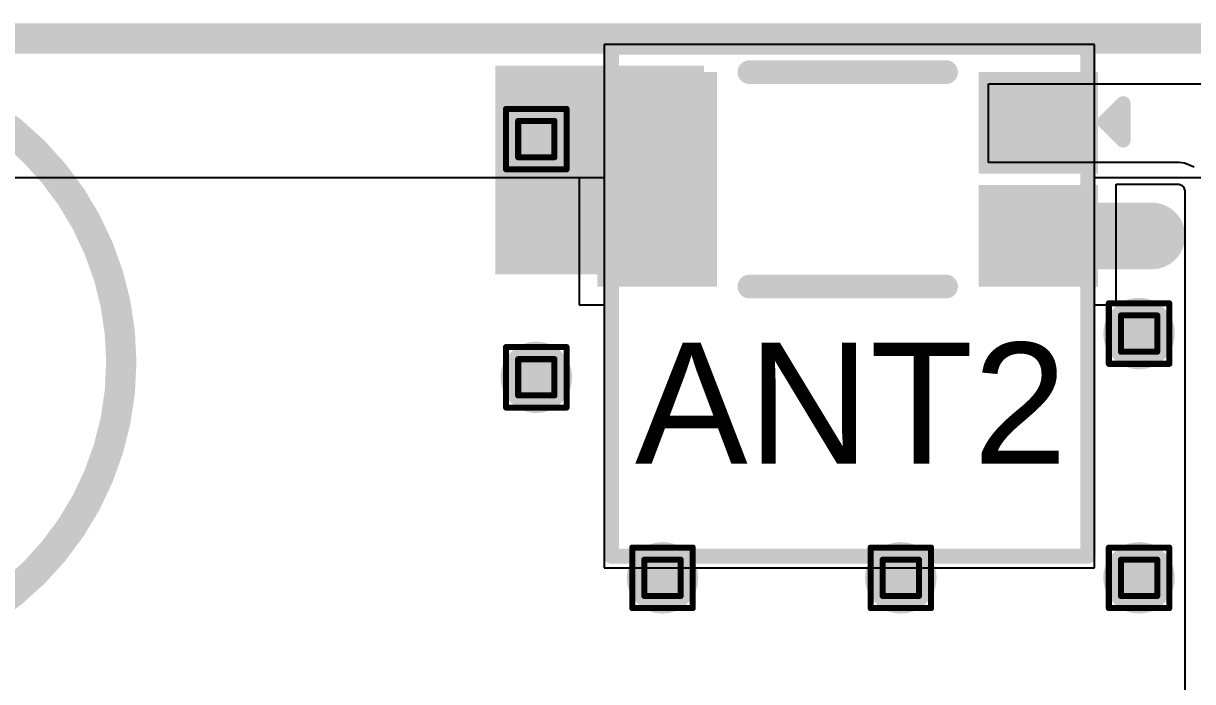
# Model space of a CAD drawing. Header units: inches. Extents: x -8 to 210, y -39 to 109.
# Drawn here: x 55.98 to 65.8, y 57.08 to 62.61 of the extents above; entities that cross this region are included whole.
import ezdxf

# ---------------------------------------------------------------- set-up
doc = ezdxf.new("R2010")
doc.units = ezdxf.units.IN
for name, color, linetype in [('Bottom Layer', 5, 'Continuous'), ('Dimension', 6, 'Continuous'), ('Drill Drawing', 1, 'Continuous'), ('Top Board_outline-Bottom 3D Body', 216, 'Continuous'), ('Top Layer', 1, 'Continuous'), ('Top Overlay', 2, 'Continuous'), ('Top Paste', 8, 'Continuous'), ('Top Solder', 216, 'Continuous'), ('Via Holes', 16, 'Continuous')]:
    doc.layers.add(name, color=color, linetype=linetype)
doc.styles.add('Arial', font='', dxfattribs={"height": 0.2})
doc.styles.get('Arial').set_extended_font_data('Arial')

# ---------------------------------------------------------------- blocks, each defined once
blk = doc.blocks.new('W3011_156')
at = {"layer": 'Top Layer'}
for points in [[(-2, 0.8), (-1.2, 0.8), (-1.2, -0.8), (-2, -0.8)], [(1.2, 0.8), (2, 0.8), (2, 0.15), (1.2, 0.15)], [(1.2, -0.15), (2, -0.15), (2, -0.8), (1.2, -0.8)]]:
    blk.add_hatch(color=1, dxfattribs=at).paths.add_polyline_path(points)
at = {"layer": 'Top Paste'}
for points in [[(-2, 0.8), (-1.2, 0.8), (-1.2, -0.8), (-2, -0.8)], [(1.2, 0.8), (2, 0.8), (2, 0.15), (1.2, 0.15)], [(1.2, -0.15), (2, -0.15), (2, -0.8), (1.2, -0.8)]]:
    blk.add_hatch(color=8, dxfattribs=at).paths.add_polyline_path(points)
at = {"layer": 'Top Solder'}
for points in [[(-2.1016, 0.9016), (-1.0984, 0.9016), (-1.0984, -0.9016), (-2.1016, -0.9016)], [(1.0984, 0.9016), (2.1016, 0.9016), (2.1016, 0.0484), (1.0984, 0.0484)], [(1.0984, -0.0484), (2.1016, -0.0484), (2.1016, -0.9016), (1.0984, -0.9016)]]:
    blk.add_hatch(color=216, dxfattribs=at).paths.add_polyline_path(points)
at = {"layer": 'Top Overlay'}
for points, const_width in [([(-0.825, 0.9), (0.825, 0.9)], 0.2), ([(2.159, 0.4826), (2.3114, 0.635)], 0.127), ([(2.3114, 0.3302), (2.3114, 0.635)], 0.127), ([(2.159, 0.4826), (2.3114, 0.3302)], 0.127), ([(-0.825, -0.9), (0.825, -0.9)], 0.2)]:
    blk.add_lwpolyline(points, dxfattribs=dict(at, const_width=const_width))
for points, const_width in [([(-0.875, 0.9, 1), (-0.775, 0.9, 1)], 0.1), ([(0.775, 0.9, 1), (0.875, 0.9, 1)], 0.1), ([(2.2797, 0.635, 1), (2.3432, 0.635, 1)], 0.0635), ([(2.2797, 0.635, 1), (2.3432, 0.635, 1)], 0.0635), ([(2.1273, 0.4826, 1), (2.1907, 0.4826, 1)], 0.0635), ([(2.1273, 0.4826, 1), (2.1907, 0.4826, 1)], 0.0635), ([(2.2797, 0.3302, 1), (2.3432, 0.3302, 1)], 0.0635), ([(2.2797, 0.3302, 1), (2.3432, 0.3302, 1)], 0.0635), ([(-0.875, -0.9, 1), (-0.775, -0.9, 1)], 0.1), ([(0.775, -0.9, 1), (0.875, -0.9, 1)], 0.1)]:
    blk.add_lwpolyline(points, format="xyb", close=True, dxfattribs=dict(at, const_width=const_width))

msp = doc.modelspace()

# ---------------------------------------------------------------- hatches: boundary and pattern name
at = {"layer": 'Bottom Layer'}
msp.add_hatch(color=5, dxfattribs=at).paths.add_polyline_path([(59.944, 60.5028), (61.6966, 60.5028), (61.6966, 62.2554), (59.944, 62.2554)])
h = msp.add_hatch(color=5, dxfattribs=at)
edge = h.paths.add_edge_path()
edge.add_arc((60.2887, 61.6392), 0.3, 0, 360)
h = msp.add_hatch(color=5, dxfattribs=at)
edge = h.paths.add_edge_path()
edge.add_arc((65.3481, 60.0063), 0.3, 0, 360)
h = msp.add_hatch(color=5, dxfattribs=at)
edge = h.paths.add_edge_path()
edge.add_arc((60.2887, 59.6392), 0.3, 0, 360)
h = msp.add_hatch(color=5, dxfattribs=at)
edge = h.paths.add_edge_path()
edge.add_arc((61.3481, 57.9555), 0.3, 0, 360)
h = msp.add_hatch(color=5, dxfattribs=at)
edge = h.paths.add_edge_path()
edge.add_arc((63.3481, 57.9555), 0.3, 0, 360)
h = msp.add_hatch(color=5, dxfattribs=at)
edge = h.paths.add_edge_path()
edge.add_arc((65.3481, 57.9555), 0.3, 0, 360)
at = {"layer": 'Top Layer'}
msp.add_hatch(color=1, dxfattribs=at).paths.add_polyline_path([(59.944, 60.5028), (61.6966, 60.5028), (61.6966, 62.2554), (59.944, 62.2554)])
h = msp.add_hatch(color=1, dxfattribs=at)
edge = h.paths.add_edge_path()
edge.add_arc((60.2887, 61.6392), 0.3, 0, 360)
h = msp.add_hatch(color=1, dxfattribs=at)
edge = h.paths.add_edge_path()
edge.add_arc((65.3481, 60.0063), 0.3, 0, 360)
h = msp.add_hatch(color=1, dxfattribs=at)
edge = h.paths.add_edge_path()
edge.add_arc((60.2887, 59.6392), 0.3, 0, 360)
h = msp.add_hatch(color=1, dxfattribs=at)
edge = h.paths.add_edge_path()
edge.add_arc((61.3481, 57.9555), 0.3, 0, 360)
h = msp.add_hatch(color=1, dxfattribs=at)
edge = h.paths.add_edge_path()
edge.add_arc((63.3481, 57.9555), 0.3, 0, 360)
h = msp.add_hatch(color=1, dxfattribs=at)
edge = h.paths.add_edge_path()
edge.add_arc((65.3481, 57.9555), 0.3, 0, 360)
at = {"layer": 'Via Holes'}
h = msp.add_hatch(color=7, dxfattribs=at)
edge = h.paths.add_edge_path()
edge.add_arc((60.2887, 61.6392), 0.15, 0, 360)
h = msp.add_hatch(color=7, dxfattribs=at)
edge = h.paths.add_edge_path()
edge.add_arc((65.3481, 60.0063), 0.15, 0, 360)
h = msp.add_hatch(color=7, dxfattribs=at)
edge = h.paths.add_edge_path()
edge.add_arc((60.2887, 59.6392), 0.15, 0, 360)
h = msp.add_hatch(color=7, dxfattribs=at)
edge = h.paths.add_edge_path()
edge.add_arc((61.3481, 57.9555), 0.15, 0, 360)
h = msp.add_hatch(color=7, dxfattribs=at)
edge = h.paths.add_edge_path()
edge.add_arc((63.3481, 57.9555), 0.15, 0, 360)
h = msp.add_hatch(color=7, dxfattribs=at)
edge = h.paths.add_edge_path()
edge.add_arc((65.3481, 57.9555), 0.15, 0, 360)

# ---------------------------------------------------------------- linework, layer by layer
at = {"layer": 'Bottom Layer'}
for p, q in [((64.9478, 62.4332), (60.8584, 62.4332)), ((60.8584, 62.4332), (60.8584, 58.039)), ((64.9732, 62.4332), (64.9478, 62.4332)), ((64.9732, 58.039), (64.9732, 62.4332)), ((31.8262, 61.3156), (60.8584, 61.3156)), ((60.8584, 61.3156), (60.8584, 58.039)), ((64.9732, 58.039), (64.9732, 61.3156)), ((64.9732, 61.3156), (79.0398, 61.3156)), ((60.8584, 58.039), (64.9732, 58.039)), ((60.8584, 58.039), (64.9732, 58.039))]:
    msp.add_line(p, q, dxfattribs=at)
at = {"layer": 'Dimension'}
for points, const_width in [([(56.8052, 59.7662, 1), (51.8052, 59.7662, 1)], 0.254), ([(56.7417, 59.7662, 1), (56.8687, 59.7662, 1)], 0.127)]:
    msp.add_lwpolyline(points, format="xyb", close=True, dxfattribs=dict(at, const_width=const_width))
at = {"layer": 'Drill Drawing', "const_width": 0.0508}
for points in [[(60.0347, 61.8932), (60.5427, 61.8932)], [(60.0347, 61.3852), (60.0347, 61.8932)], [(60.5427, 61.3852), (60.5427, 61.8932)], [(60.1363, 61.7916), (60.4411, 61.7916)], [(60.1363, 61.4868), (60.1363, 61.7916)], [(60.4411, 61.4868), (60.4411, 61.7916)], [(60.1363, 61.4868), (60.4411, 61.4868)], [(60.0347, 61.3852), (60.5427, 61.3852)], [(65.0941, 60.2603), (65.6021, 60.2603)], [(65.0941, 59.7523), (65.0941, 60.2603)], [(65.6021, 59.7523), (65.6021, 60.2603)], [(65.1957, 60.1587), (65.5005, 60.1587)], [(65.1957, 59.8539), (65.1957, 60.1587)], [(65.5005, 59.8539), (65.5005, 60.1587)], [(60.0347, 59.8932), (60.5427, 59.8932)], [(60.0347, 59.3852), (60.0347, 59.8932)], [(60.5427, 59.3852), (60.5427, 59.8932)], [(65.1957, 59.8539), (65.5005, 59.8539)], [(60.1363, 59.7916), (60.4411, 59.7916)], [(60.1363, 59.4868), (60.1363, 59.7916)], [(60.4411, 59.4868), (60.4411, 59.7916)], [(65.0941, 59.7523), (65.6021, 59.7523)], [(60.1363, 59.4868), (60.4411, 59.4868)], [(60.0347, 59.3852), (60.5427, 59.3852)], [(61.0941, 58.2095), (61.6021, 58.2095)], [(61.0941, 57.7015), (61.0941, 58.2095)], [(61.6021, 57.7015), (61.6021, 58.2095)], [(63.0941, 58.2095), (63.6021, 58.2095)], [(63.0941, 57.7015), (63.0941, 58.2095)], [(63.6021, 57.7015), (63.6021, 58.2095)], [(65.0941, 58.2095), (65.6021, 58.2095)], [(65.0941, 57.7015), (65.0941, 58.2095)], [(65.6021, 57.7015), (65.6021, 58.2095)], [(61.1957, 58.1079), (61.5005, 58.1079)], [(61.1957, 57.8031), (61.1957, 58.1079)], [(61.5005, 57.8031), (61.5005, 58.1079)], [(63.1957, 58.1079), (63.5005, 58.1079)], [(63.1957, 57.8031), (63.1957, 58.1079)], [(63.5005, 57.8031), (63.5005, 58.1079)], [(65.1957, 58.1079), (65.5005, 58.1079)], [(65.1957, 57.8031), (65.1957, 58.1079)], [(65.5005, 57.8031), (65.5005, 58.1079)], [(61.1957, 57.8031), (61.5005, 57.8031)], [(63.1957, 57.8031), (63.5005, 57.8031)], [(65.1957, 57.8031), (65.5005, 57.8031)], [(61.0941, 57.7015), (61.6021, 57.7015)], [(63.0941, 57.7015), (63.6021, 57.7015)], [(65.0941, 57.7015), (65.6021, 57.7015)]]:
    msp.add_lwpolyline(points, dxfattribs=at)
at = {"layer": 'Drill Drawing', "const_width": 0.0254}
for points in [[(60.022, 61.8932, 1), (60.0474, 61.8932, 1)], [(60.022, 61.8932, 1), (60.0474, 61.8932, 1)], [(60.53, 61.8932, 1), (60.5554, 61.8932, 1)], [(60.53, 61.8932, 1), (60.5554, 61.8932, 1)], [(60.1236, 61.7916, 1), (60.149, 61.7916, 1)], [(60.1236, 61.7916, 1), (60.149, 61.7916, 1)], [(60.4284, 61.7916, 1), (60.4538, 61.7916, 1)], [(60.4284, 61.7916, 1), (60.4538, 61.7916, 1)], [(60.1236, 61.4868, 1), (60.149, 61.4868, 1)], [(60.1236, 61.4868, 1), (60.149, 61.4868, 1)], [(60.4284, 61.4868, 1), (60.4538, 61.4868, 1)], [(60.4284, 61.4868, 1), (60.4538, 61.4868, 1)], [(60.022, 61.3852, 1), (60.0474, 61.3852, 1)], [(60.022, 61.3852, 1), (60.0474, 61.3852, 1)], [(60.53, 61.3852, 1), (60.5554, 61.3852, 1)], [(60.53, 61.3852, 1), (60.5554, 61.3852, 1)], [(65.0814, 60.2603, 1), (65.1068, 60.2603, 1)], [(65.0814, 60.2603, 1), (65.1068, 60.2603, 1)], [(65.5894, 60.2603, 1), (65.6148, 60.2603, 1)], [(65.5894, 60.2603, 1), (65.6148, 60.2603, 1)], [(65.183, 60.1587, 1), (65.2084, 60.1587, 1)], [(65.183, 60.1587, 1), (65.2084, 60.1587, 1)], [(65.4878, 60.1587, 1), (65.5132, 60.1587, 1)], [(65.4878, 60.1587, 1), (65.5132, 60.1587, 1)], [(60.022, 59.8932, 1), (60.0474, 59.8932, 1)], [(60.022, 59.8932, 1), (60.0474, 59.8932, 1)], [(60.53, 59.8932, 1), (60.5554, 59.8932, 1)], [(60.53, 59.8932, 1), (60.5554, 59.8932, 1)], [(65.183, 59.8539, 1), (65.2084, 59.8539, 1)], [(65.183, 59.8539, 1), (65.2084, 59.8539, 1)], [(65.4878, 59.8539, 1), (65.5132, 59.8539, 1)], [(65.4878, 59.8539, 1), (65.5132, 59.8539, 1)], [(60.1236, 59.7916, 1), (60.149, 59.7916, 1)], [(60.1236, 59.7916, 1), (60.149, 59.7916, 1)], [(60.4284, 59.7916, 1), (60.4538, 59.7916, 1)], [(60.4284, 59.7916, 1), (60.4538, 59.7916, 1)], [(65.0814, 59.7523, 1), (65.1068, 59.7523, 1)], [(65.0814, 59.7523, 1), (65.1068, 59.7523, 1)], [(65.5894, 59.7523, 1), (65.6148, 59.7523, 1)], [(65.5894, 59.7523, 1), (65.6148, 59.7523, 1)], [(60.1236, 59.4868, 1), (60.149, 59.4868, 1)], [(60.1236, 59.4868, 1), (60.149, 59.4868, 1)], [(60.4284, 59.4868, 1), (60.4538, 59.4868, 1)], [(60.4284, 59.4868, 1), (60.4538, 59.4868, 1)], [(60.022, 59.3852, 1), (60.0474, 59.3852, 1)], [(60.022, 59.3852, 1), (60.0474, 59.3852, 1)], [(60.53, 59.3852, 1), (60.5554, 59.3852, 1)], [(60.53, 59.3852, 1), (60.5554, 59.3852, 1)], [(61.0814, 58.2095, 1), (61.1068, 58.2095, 1)], [(61.0814, 58.2095, 1), (61.1068, 58.2095, 1)], [(61.5894, 58.2095, 1), (61.6148, 58.2095, 1)], [(61.5894, 58.2095, 1), (61.6148, 58.2095, 1)], [(63.0814, 58.2095, 1), (63.1068, 58.2095, 1)], [(63.0814, 58.2095, 1), (63.1068, 58.2095, 1)], [(63.5894, 58.2095, 1), (63.6148, 58.2095, 1)], [(63.5894, 58.2095, 1), (63.6148, 58.2095, 1)], [(65.0814, 58.2095, 1), (65.1068, 58.2095, 1)], [(65.0814, 58.2095, 1), (65.1068, 58.2095, 1)], [(65.5894, 58.2095, 1), (65.6148, 58.2095, 1)], [(65.5894, 58.2095, 1), (65.6148, 58.2095, 1)], [(61.183, 58.1079, 1), (61.2084, 58.1079, 1)], [(61.183, 58.1079, 1), (61.2084, 58.1079, 1)], [(61.4878, 58.1079, 1), (61.5132, 58.1079, 1)], [(61.4878, 58.1079, 1), (61.5132, 58.1079, 1)], [(63.183, 58.1079, 1), (63.2084, 58.1079, 1)], [(63.183, 58.1079, 1), (63.2084, 58.1079, 1)], [(63.4878, 58.1079, 1), (63.5132, 58.1079, 1)], [(63.4878, 58.1079, 1), (63.5132, 58.1079, 1)], [(65.183, 58.1079, 1), (65.2084, 58.1079, 1)], [(65.183, 58.1079, 1), (65.2084, 58.1079, 1)], [(65.4878, 58.1079, 1), (65.5132, 58.1079, 1)], [(65.4878, 58.1079, 1), (65.5132, 58.1079, 1)], [(61.183, 57.8031, 1), (61.2084, 57.8031, 1)], [(61.183, 57.8031, 1), (61.2084, 57.8031, 1)], [(61.4878, 57.8031, 1), (61.5132, 57.8031, 1)], [(61.4878, 57.8031, 1), (61.5132, 57.8031, 1)], [(63.183, 57.8031, 1), (63.2084, 57.8031, 1)], [(63.183, 57.8031, 1), (63.2084, 57.8031, 1)], [(63.4878, 57.8031, 1), (63.5132, 57.8031, 1)], [(63.4878, 57.8031, 1), (63.5132, 57.8031, 1)], [(65.183, 57.8031, 1), (65.2084, 57.8031, 1)], [(65.183, 57.8031, 1), (65.2084, 57.8031, 1)], [(65.4878, 57.8031, 1), (65.5132, 57.8031, 1)], [(65.4878, 57.8031, 1), (65.5132, 57.8031, 1)], [(61.0814, 57.7015, 1), (61.1068, 57.7015, 1)], [(61.0814, 57.7015, 1), (61.1068, 57.7015, 1)], [(61.5894, 57.7015, 1), (61.6148, 57.7015, 1)], [(61.5894, 57.7015, 1), (61.6148, 57.7015, 1)], [(63.0814, 57.7015, 1), (63.1068, 57.7015, 1)], [(63.0814, 57.7015, 1), (63.1068, 57.7015, 1)], [(63.5894, 57.7015, 1), (63.6148, 57.7015, 1)], [(63.5894, 57.7015, 1), (63.6148, 57.7015, 1)], [(65.0814, 57.7015, 1), (65.1068, 57.7015, 1)], [(65.0814, 57.7015, 1), (65.1068, 57.7015, 1)], [(65.5894, 57.7015, 1), (65.6148, 57.7015, 1)], [(65.5894, 57.7015, 1), (65.6148, 57.7015, 1)]]:
    msp.add_lwpolyline(points, format="xyb", close=True, dxfattribs=at)
at = {"layer": 'Top Board_outline-Bottom 3D Body', "const_width": 0.254}
msp.add_lwpolyline([(0, 62.484), (87.7316, 62.484)], dxfattribs=at)
at = {"layer": 'Top Layer'}
for p, q in [((64.9478, 62.4332), (60.8584, 62.4332)), ((60.8584, 62.4332), (60.8584, 58.039)), ((64.9732, 62.4332), (64.9478, 62.4332)), ((64.9732, 58.039), (64.9732, 62.4332)), ((64.0842, 61.4426), (64.0842, 62.103)), ((64.0842, 62.103), (66.421, 62.103)), ((65.6844, 61.4426), (64.0842, 61.4426)), ((65.729, 61.4382), (65.6844, 61.4426)), ((65.6844, 61.4426), (65.6844, 61.4426)), ((65.8114, 61.4041), (65.729, 61.4382)), ((50.1061, 61.3156), (60.6486, 61.3156)), ((60.6486, 61.3156), (60.6486, 60.2472)), ((65.1566, 60.2472), (65.1566, 61.2613)), ((65.1566, 61.2613), (65.6755, 61.2613)), ((65.6755, 61.2613), (65.6845, 61.2604)), ((65.6845, 61.2604), (65.7087, 61.2504)), ((65.7087, 61.2504), (65.7208, 61.2383)), ((65.7208, 61.2383), (65.7308, 61.2141)), ((65.7308, 61.2141), (65.7317, 61.2051)), ((65.7317, 61.2051), (65.7317, 51.8668)), ((60.6486, 60.2472), (60.8584, 60.2472)), ((60.8584, 60.2472), (60.8584, 58.039)), ((64.9732, 58.039), (64.9732, 60.2472)), ((64.9732, 60.2472), (65.1566, 60.2472)), ((60.8584, 58.039), (64.9732, 58.039)), ((60.8584, 58.039), (64.9732, 58.039))]:
    msp.add_line(p, q, dxfattribs=at)
at = {"layer": 'Top Layer', "const_width": 0.5588}
for points in [[(60.3868, 61.3012), (61.3026, 61.3012)], [(64.5026, 60.8262), (65.4558, 60.8262)]]:
    msp.add_lwpolyline(points, dxfattribs=at)
at = {"layer": 'Top Layer', "const_width": 0.2794}
for points in [[(60.2471, 61.3012, 1), (60.5265, 61.3012, 1)], [(61.1629, 61.3012, 1), (61.4423, 61.3012, 1)], [(64.3629, 60.8262, 1), (64.6423, 60.8262, 1)], [(65.3161, 60.8262, 1), (65.5955, 60.8262, 1)]]:
    msp.add_lwpolyline(points, format="xyb", close=True, dxfattribs=at)
at = {"layer": 'Top Overlay', "const_width": 0.127}
for points in [[(60.9194, 58.163), (60.9194, 62.413)], [(60.9194, 62.413), (64.9194, 62.413)], [(64.9194, 58.163), (64.9194, 62.413)], [(60.9194, 58.1376), (64.9194, 58.1376)]]:
    msp.add_lwpolyline(points, dxfattribs=at)
at = {"layer": 'Top Overlay', "const_width": 0.0635}
for points in [[(60.8877, 62.413, 1), (60.9512, 62.413, 1)], [(60.8877, 62.413, 1), (60.9512, 62.413, 1)], [(64.8877, 62.413, 1), (64.9512, 62.413, 1)], [(64.8877, 62.413, 1), (64.9512, 62.413, 1)], [(60.8877, 58.163, 1), (60.9512, 58.163, 1)], [(60.8877, 58.1376, 1), (60.9512, 58.1376, 1)], [(64.8877, 58.163, 1), (64.9512, 58.163, 1)], [(64.8877, 58.1376, 1), (64.9512, 58.1376, 1)]]:
    msp.add_lwpolyline(points, format="xyb", close=True, dxfattribs=at)

# ---------------------------------------------------------------- block references
msp.add_blockref('W3011_156', (62.9026, 61.3012))

# ---------------------------------------------------------------- texts
at = {"layer": 'Top Overlay', "style": 'Arial'}
msp.add_text('ANT2', height=1.016, dxfattribs=at).set_placement((61.1167, 58.9138))

doc.saveas('drawing.dxf')
